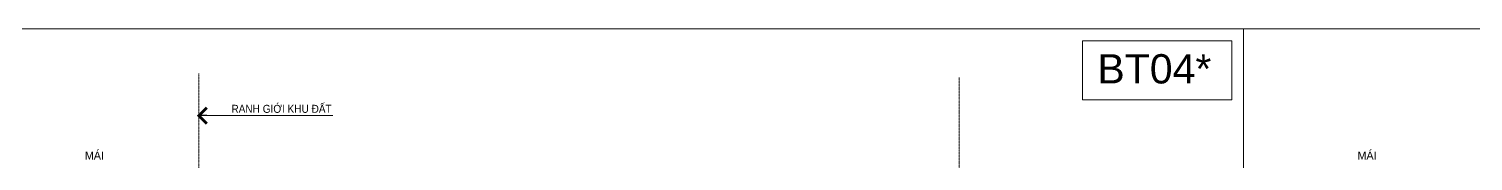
# Model space of a CAD drawing. Header units: millimetres. Extents: x 33748 to 451939, y -263262 to 62681.
# Drawn here: x 369589 to 405682, y -233634 to -230322 of the extents above; entities that cross this region are included whole.
import ezdxf
from ezdxf.enums import TextEntityAlignment as Align

# ---------------------------------------------------------------- set-up
doc = ezdxf.new("R2010")
doc.units = ezdxf.units.MM
doc.linetypes.add('CENTER', pattern=[50.8, 31.75, -6.35, 6.35, -6.35])
doc.linetypes.add('HIDDEN', pattern=[0.375, 0.25, -0.125])
doc.layers.get('Defpoints').update_dxf_attribs({"color": 202, "lineweight": 13})
for name, color, linetype, lineweight in [('-LINE1', 7, 'Continuous', 18), ('-RANH GIOI KHU DAT', 12, 'CENTER', 18), ('-TEXT', 7, 'Continuous', 15), ('A72', 9, 'Continuous', 5)]:
    doc.layers.add(name, color=color, linetype=linetype, lineweight=lineweight)
doc.styles.add('1', font='arial.ttf')
doc.styles.add('vnavanth', font='', dxfattribs={"width": 0.8})
doc.styles.add('X-5M-DH-TUM1$0$AVANTH', font='arial.ttf', dxfattribs={"width": 0.9})
doc.styles.add('X-ALL-SECTION$0$ROMANS', font='arial.ttf')
doc.styles.get('vnavanth').set_extended_font_data('.VnAvantH')
doc.dimstyles.new('X-ALL-SECTION$0$ARROWS', dxfattribs={"dimscale": 100, "dimtxt": 2, "dimasz": 1, "dimexe": 2, "dimexo": 5, "dimgap": 1, "dimtad": 1, "dimdec": 0, "dimzin": 0, "dimdsep": 46, "dimtxsty": 'X-ALL-SECTION$0$ROMANS', "dimblk": 'X-ALL-SECTION$0$ARROWS', "dimcen": 0, "dimclrd": 256, "dimclre": 256, "dimclrt": 256, "dimazin": 0, "dimtfac": 0.5, "dimtdec": 0, "dimtofl": 0, "dimtmove": 2, "dimatfit": 3, "dimldrblk": 'X-ALL-SECTION$0$ARROWS', "dimfxl": 1, "dimtolj": 1, "dimtzin": 0, "dimlwd": -1, "dimlwe": -1, "dimarcsym": 0})

# ---------------------------------------------------------------- blocks, each defined once
blk = doc.blocks.new('X-ALL-SECTION$0$ARROWS')
blk.add_line((-1, 0), (0, 0))
at = {"const_width": 0.35}
blk.add_lwpolyline([(-1, -1), (0, 0), (-1, 1)], dxfattribs=at)

msp = doc.modelspace()

# ---------------------------------------------------------------- linework, layer by layer
at = {"layer": '-LINE1'}
msp.add_lwpolyline([(399648.4, -230620.7), (395917.2, -230620.7), (395917.2, -232098.5), (399648.4, -232098.5)], close=True, dxfattribs=at)
at = {"layer": '-RANH GIOI KHU DAT', "linetype": 'HIDDEN', "ltscale": 10}
for points in [[(373837.4, -231440), (373837.4, -248648.8)], [(392837.4, -231540), (392837.4, -248648.8)]]:
    msp.add_lwpolyline(points, dxfattribs=at)
at = {"layer": 'Defpoints'}
for points in [[(368447.2, -252596.8), (399947.2, -252596.8), (399947.2, -230321.8), (368447.2, -230321.8)], [(399947.2, -252596.8), (431447.2, -252596.8), (431447.2, -230321.8), (399947.2, -230321.8)]]:
    msp.add_lwpolyline(points, close=True, dxfattribs=at)

# ---------------------------------------------------------------- texts
at = {"layer": '-TEXT', "color": 4, "style": '1'}
msp.add_text('BT04*', height=733.71, dxfattribs=at).set_placement((397716.6, -231909.9), align=Align.BOTTOM_CENTER)
at = {"layer": '-TEXT', "color": 2, "style": 'X-5M-DH-TUM1$0$AVANTH', "width": 0.9}
msp.add_text('RANH GIỚI KHU ĐẤT', height=200, dxfattribs=at).set_placement((374650.6, -232424.3))
at = {"layer": '-TEXT', "color": 2, "style": 'vnavanth'}
for p in [(370988.7, -233593), (402793.4, -233593)]:
    msp.add_text('M¸I', height=200, dxfattribs=at).set_placement(p)

# ---------------------------------------------------------------- leaders
at = {"layer": 'A72'}
msp.add_leader([(373837.4, -232494.3), (377188.5, -232494.3)], dimstyle='X-ALL-SECTION$0$ARROWS', override={"dimasz": 2, "dimtad": 0}, dxfattribs=at)

doc.saveas('drawing.dxf')
